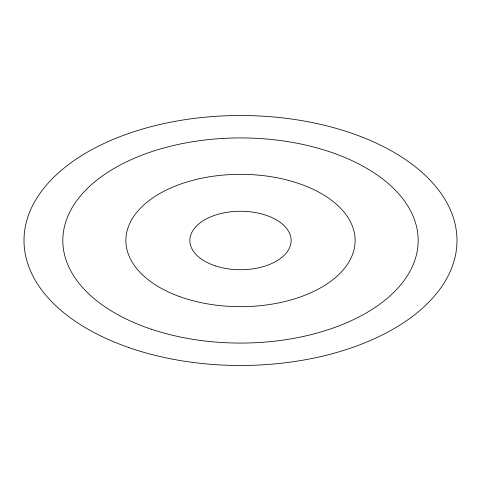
<?xml version="1.0" encoding="UTF-8"?>
<svg xmlns="http://www.w3.org/2000/svg" width="481" height="481" viewBox="0 0 481 481"><rect width="100%" height="100%" fill="white"/><g stroke="black" fill="none" stroke-linecap="round" stroke-linejoin="round"><path stroke-width="0.72" d="M128.649 347.516A216.492 124.988 0 0 0 456.95 242.917A216.492 124.988 0 0 0 135.901 131.066A216.492 124.988 0 0 0 128.649 347.516M179.335 296.47A114.628 66.18 0 0 0 355.038 243.097A114.628 66.18 0 0 0 187.127 181.932A114.628 66.18 0 0 0 179.335 296.47M215.181 265.819A50.631 29.233 0 0 0 291.131 240.5A50.631 29.233 0 0 0 215.181 215.181A50.631 29.233 0 0 0 215.181 265.819M151.653 329.329A177.669 102.573 0 0 0 418.169 240.512A177.669 102.573 0 0 0 151.677 151.659A177.669 102.573 0 0 0 151.653 329.329"/></g></svg>
